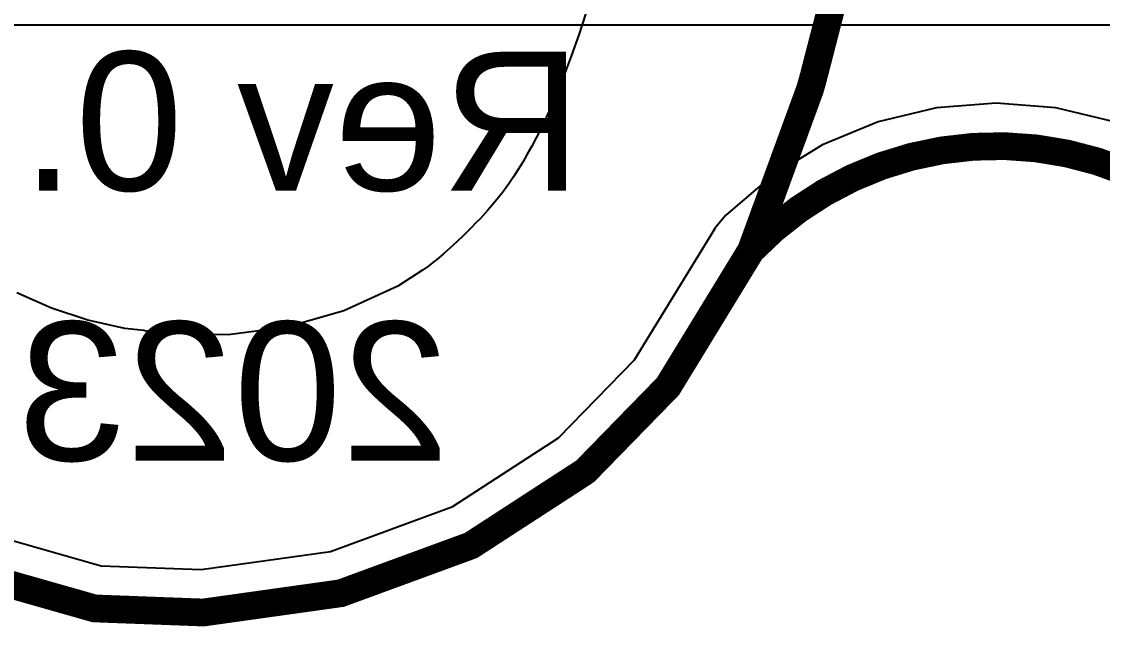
# Model space of a CAD drawing. Header units: inches. Extents: x -30 to 118, y 20 to 51.
# Drawn here: x 71.57 to 79.35, y 20.56 to 24.92 of the extents above; entities that cross this region are included whole.
import ezdxf

# ---------------------------------------------------------------- set-up
doc = ezdxf.new("R2010")
doc.units = ezdxf.units.IN
for name, color, linetype in [('Bottom Layer', 5, 'Continuous'), ('Bottom Overlay', 54, 'Continuous'), ('Keep-Out Layer', 6, 'Continuous'), ('Mechanical 1', 6, 'Continuous'), ('Top Layer', 1, 'Continuous'), ('Top Overlay', 2, 'Continuous')]:
    doc.layers.add(name, color=color, linetype=linetype)
doc.styles.add('Arial', font='', dxfattribs={"height": 0.2})
doc.styles.get('Arial').set_extended_font_data('Arial')

msp = doc.modelspace()

# ---------------------------------------------------------------- linework, layer by layer
at = {"layer": 'Bottom Layer'}
for p, q in [((70.6, 24.8941), (81.1, 24.8941)), ((78.153, 24.2953), (77.7328, 24.1944)), ((78.5837, 24.3292), (78.153, 24.2953)), ((79.0145, 24.2953), (78.5837, 24.3292)), ((79.4346, 24.1944), (79.0145, 24.2953)), ((77.7328, 24.1944), (77.3336, 24.0291)), ((77.3336, 24.0291), (76.9652, 23.8033)), ((76.9652, 23.8033), (76.6367, 23.5227)), ((76.6367, 23.5227), (76.5981, 23.4778)), ((76.5981, 23.4778), (76.5571, 23.4265)), ((76.5283, 23.3794), (75.977, 22.477)), ((76.5571, 23.4265), (76.5283, 23.3794)), ((75.977, 22.477), (75.4287, 21.9146)), ((75.4287, 21.9146), (74.6637, 21.4176)), ((74.6637, 21.4176), (73.7888, 21.0965)), ((72.1384, 20.993), (70.7725, 21.3819)), ((73.7888, 21.0965), (72.8583, 20.9659)), ((72.8583, 20.9659), (72.1384, 20.993))]:
    msp.add_line(p, q, dxfattribs=at)
at = {"layer": 'Keep-Out Layer'}
for points in [[(76.8181, 23.2671, 0.2, 0.2, -0.414214), (80.2751, 23.3412, 0.2, 0.2, 0)], [(76.22, 22.2881, 0.2, 0.2, 0), (76.8181, 23.2671, 0.2, 0.2, 0)], [(75.624, 21.6767, 0.2, 0.2, 0), (76.22, 22.2881, 0.2, 0.2, 0)], [(74.8015, 21.1424, 0.2, 0.2, 0), (75.624, 21.6767, 0.2, 0.2, 0)], [(70.6372, 21.1023, 0.2, 0.2, 0), (72.0901, 20.6887, 0.2, 0.2, 0)], [(73.8636, 20.7981, 0.2, 0.2, 0), (74.8015, 21.1424, 0.2, 0.2, 0)], [(72.874, 20.6592, 0.2, 0.2, 0), (73.8636, 20.7981, 0.2, 0.2, 0)], [(72.0901, 20.6887, 0.2, 0.2, 0), (72.874, 20.6592, 0.2, 0.2, 0)]]:
    msp.add_lwpolyline(points, format="xyseb", dxfattribs=at)
for points in [[(76.7681, 23.2671, 0.1, 0.1, 1), (76.8681, 23.2671, 0.1, 0.1, 1)], [(76.7681, 23.2671, 0.1, 0.1, 1), (76.8681, 23.2671, 0.1, 0.1, 1)], [(76.17, 22.2881, 0.1, 0.1, 1), (76.27, 22.2881, 0.1, 0.1, 1)], [(76.17, 22.2881, 0.1, 0.1, 1), (76.27, 22.2881, 0.1, 0.1, 1)], [(75.574, 21.6767, 0.1, 0.1, 1), (75.674, 21.6767, 0.1, 0.1, 1)], [(75.574, 21.6767, 0.1, 0.1, 1), (75.674, 21.6767, 0.1, 0.1, 1)], [(74.7515, 21.1424, 0.1, 0.1, 1), (74.8515, 21.1424, 0.1, 0.1, 1)], [(74.7515, 21.1424, 0.1, 0.1, 1), (74.8515, 21.1424, 0.1, 0.1, 1)], [(73.8136, 20.7981, 0.1, 0.1, 1), (73.9136, 20.7981, 0.1, 0.1, 1)], [(73.8136, 20.7981, 0.1, 0.1, 1), (73.9136, 20.7981, 0.1, 0.1, 1)], [(72.0401, 20.6887, 0.1, 0.1, 1), (72.1401, 20.6887, 0.1, 0.1, 1)], [(72.0401, 20.6887, 0.1, 0.1, 1), (72.1401, 20.6887, 0.1, 0.1, 1)], [(72.824, 20.6592, 0.1, 0.1, 1), (72.924, 20.6592, 0.1, 0.1, 1)], [(72.824, 20.6592, 0.1, 0.1, 1), (72.924, 20.6592, 0.1, 0.1, 1)]]:
    msp.add_lwpolyline(points, format="xyseb", close=True, dxfattribs=at)
at = {"layer": 'Mechanical 1'}
for points in [[(77.265, 24.5072, 0.2, 0.2, 0), (77.5099, 25.4566, 0.2, 0.2, 0)], [(77.258, 24.4824, 0.2, 0.2, 0), (77.265, 24.5072, 0.2, 0.2, 0)], [(76.8181, 23.2671, 0.2, 0.2, 0), (77.2425, 24.4282, 0.2, 0.2, 0)], [(77.2425, 24.4282, 0.2, 0.2, 0), (77.2496, 24.4531, 0.2, 0.2, 0)], [(77.2496, 24.4531, 0.2, 0.2, 0), (77.258, 24.4824, 0.2, 0.2, 0)], [(76.22, 22.2881, 0.2, 0.2, 0), (76.8181, 23.2671, 0.2, 0.2, 0)], [(75.624, 21.6767, 0.2, 0.2, 0), (76.22, 22.2881, 0.2, 0.2, 0)], [(74.8015, 21.1424, 0.2, 0.2, 0), (75.624, 21.6767, 0.2, 0.2, 0)], [(70.6372, 21.1023, 0.2, 0.2, 0), (72.0901, 20.6887, 0.2, 0.2, 0)], [(73.8636, 20.7981, 0.2, 0.2, 0), (74.8015, 21.1424, 0.2, 0.2, 0)], [(72.874, 20.6592, 0.2, 0.2, 0), (73.8636, 20.7981, 0.2, 0.2, 0)], [(72.0901, 20.6887, 0.2, 0.2, 0), (72.874, 20.6592, 0.2, 0.2, 0)]]:
    msp.add_lwpolyline(points, format="xyseb", dxfattribs=at)
for points in [[(77.215, 24.5072, 0.1, 0.1, 1), (77.315, 24.5072, 0.1, 0.1, 1)], [(77.215, 24.5072, 0.1, 0.1, 1), (77.315, 24.5072, 0.1, 0.1, 1)], [(77.1925, 24.4282, 0.1, 0.1, 1), (77.2925, 24.4282, 0.1, 0.1, 1)], [(77.1925, 24.4282, 0.1, 0.1, 1), (77.2925, 24.4282, 0.1, 0.1, 1)], [(77.1996, 24.4531, 0.1, 0.1, 1), (77.2996, 24.4531, 0.1, 0.1, 1)], [(77.1996, 24.4531, 0.1, 0.1, 1), (77.2996, 24.4531, 0.1, 0.1, 1)], [(77.208, 24.4824, 0.1, 0.1, 1), (77.308, 24.4824, 0.1, 0.1, 1)], [(77.208, 24.4824, 0.1, 0.1, 1), (77.308, 24.4824, 0.1, 0.1, 1)], [(76.7681, 23.2671, 0.1, 0.1, 1), (76.8681, 23.2671, 0.1, 0.1, 1)], [(76.7681, 23.2671, 0.1, 0.1, 1), (76.8681, 23.2671, 0.1, 0.1, 1)], [(76.17, 22.2881, 0.1, 0.1, 1), (76.27, 22.2881, 0.1, 0.1, 1)], [(76.17, 22.2881, 0.1, 0.1, 1), (76.27, 22.2881, 0.1, 0.1, 1)], [(75.574, 21.6767, 0.1, 0.1, 1), (75.674, 21.6767, 0.1, 0.1, 1)], [(75.574, 21.6767, 0.1, 0.1, 1), (75.674, 21.6767, 0.1, 0.1, 1)], [(74.7515, 21.1424, 0.1, 0.1, 1), (74.8515, 21.1424, 0.1, 0.1, 1)], [(74.7515, 21.1424, 0.1, 0.1, 1), (74.8515, 21.1424, 0.1, 0.1, 1)], [(73.8136, 20.7981, 0.1, 0.1, 1), (73.9136, 20.7981, 0.1, 0.1, 1)], [(73.8136, 20.7981, 0.1, 0.1, 1), (73.9136, 20.7981, 0.1, 0.1, 1)], [(72.0401, 20.6887, 0.1, 0.1, 1), (72.1401, 20.6887, 0.1, 0.1, 1)], [(72.0401, 20.6887, 0.1, 0.1, 1), (72.1401, 20.6887, 0.1, 0.1, 1)], [(72.824, 20.6592, 0.1, 0.1, 1), (72.924, 20.6592, 0.1, 0.1, 1)], [(72.824, 20.6592, 0.1, 0.1, 1), (72.924, 20.6592, 0.1, 0.1, 1)]]:
    msp.add_lwpolyline(points, format="xyseb", close=True, dxfattribs=at)
at = {"layer": 'Top Layer'}
for p, q in [((78.153, 24.2953), (77.7328, 24.1944)), ((78.5837, 24.3292), (78.153, 24.2953)), ((79.0145, 24.2953), (78.5837, 24.3292)), ((79.4346, 24.1944), (79.0145, 24.2953)), ((77.7328, 24.1944), (77.3336, 24.0291)), ((77.3336, 24.0291), (76.9652, 23.8033)), ((76.9652, 23.8033), (76.6367, 23.5227)), ((76.6367, 23.5227), (76.5981, 23.4778)), ((76.5981, 23.4778), (76.5571, 23.4265)), ((76.5283, 23.3794), (75.977, 22.477)), ((76.5571, 23.4265), (76.5283, 23.3794)), ((75.977, 22.477), (75.4287, 21.9146)), ((75.4287, 21.9146), (74.6637, 21.4176)), ((74.6637, 21.4176), (73.7888, 21.0965)), ((72.1384, 20.993), (70.7725, 21.3819)), ((73.7888, 21.0965), (72.8583, 20.9659)), ((72.8583, 20.9659), (72.1384, 20.993))]:
    msp.add_line(p, q, dxfattribs=at)
at = {"layer": 'Top Overlay'}
for p, q in [((75.6275, 24.9772), (75.5776, 24.8214)), ((75.5776, 24.8214), (75.5239, 24.667)), ((75.5239, 24.667), (75.4662, 24.5139)), ((75.4662, 24.5139), (75.4355, 24.4382)), ((75.4216, 24.4043), (75.3929, 24.3369)), ((75.4355, 24.4382), (75.4216, 24.4043)), ((75.3929, 24.3369), (75.363, 24.27)), ((75.363, 24.27), (75.3322, 24.2036)), ((75.3015, 24.1403), (75.2709, 24.0799)), ((75.3162, 24.1707), (75.3015, 24.1403)), ((75.3322, 24.2036), (75.3162, 24.1707)), ((75.2709, 24.0799), (75.2392, 24.0202)), ((75.2392, 24.0202), (75.2064, 23.961)), ((75.1739, 23.9048), (75.1416, 23.8517)), ((75.1895, 23.9318), (75.1739, 23.9048)), ((75.2064, 23.961), (75.1895, 23.9318)), ((75.1416, 23.8517), (75.1081, 23.7992)), ((75.0735, 23.7476), (75.0556, 23.7221)), ((75.1081, 23.7992), (75.0735, 23.7476)), ((75.0306, 23.6882), (74.9783, 23.6223)), ((75.0556, 23.7221), (75.0306, 23.6882)), ((75.0556, 23.7221), (75.0556, 23.7221)), ((74.9783, 23.6223), (74.9236, 23.5582)), ((74.9236, 23.5582), (74.8667, 23.4962)), ((74.8054, 23.433), (74.7401, 23.3684)), ((74.8372, 23.4662), (74.8054, 23.433)), ((74.8667, 23.4962), (74.8372, 23.4662)), ((74.7401, 23.3684), (74.6731, 23.3056)), ((74.6731, 23.3056), (74.6045, 23.2446)), ((74.5553, 23.2032), (74.5267, 23.1804)), ((74.5693, 23.215), (74.5553, 23.2032)), ((74.6045, 23.2446), (74.5693, 23.215)), ((74.4527, 23.1266), (74.2741, 23.01)), ((74.4678, 23.1369), (74.4527, 23.1266)), ((74.4975, 23.1583), (74.4678, 23.1369)), ((74.5267, 23.1804), (74.4975, 23.1583)), ((71.7808, 22.852), (71.5304, 22.9631)), ((74.2741, 23.01), (73.886, 22.8328)), ((72.041, 22.7662), (71.7808, 22.852)), ((73.886, 22.8328), (73.4759, 22.7156)), ((72.3085, 22.7066), (72.041, 22.7662)), ((72.4445, 22.6902), (72.3085, 22.7066)), ((72.4525, 22.6891), (72.4445, 22.6902)), ((72.4685, 22.6872), (72.4525, 22.6891)), ((72.4846, 22.6853), (72.4685, 22.6872)), ((72.5007, 22.6837), (72.4846, 22.6853)), ((72.5087, 22.6829), (72.5007, 22.6837)), ((72.5499, 22.6791), (72.5087, 22.6829)), ((72.5087, 22.6829), (72.5087, 22.6829)), ((72.6326, 22.6732), (72.5499, 22.6791)), ((72.7153, 22.6688), (72.6326, 22.6732)), ((72.7981, 22.6661), (72.7153, 22.6688)), ((72.8395, 22.6655), (72.7981, 22.6661)), ((73.0528, 22.6609), (72.8395, 22.6655)), ((73.4759, 22.7156), (73.0528, 22.6609))]:
    msp.add_line(p, q, dxfattribs=at)

# ---------------------------------------------------------------- texts
at = {"layer": 'Bottom Overlay', "style": 'Arial', "text_generation_flag": 2}
msp.add_text('Rev 0.1', height=1, rotation=360, dxfattribs=at).set_placement((75.6, 23.7))
msp.add_text('2023', height=1, dxfattribs=at).set_placement((74.646, 21.754))

doc.saveas('drawing.dxf')
